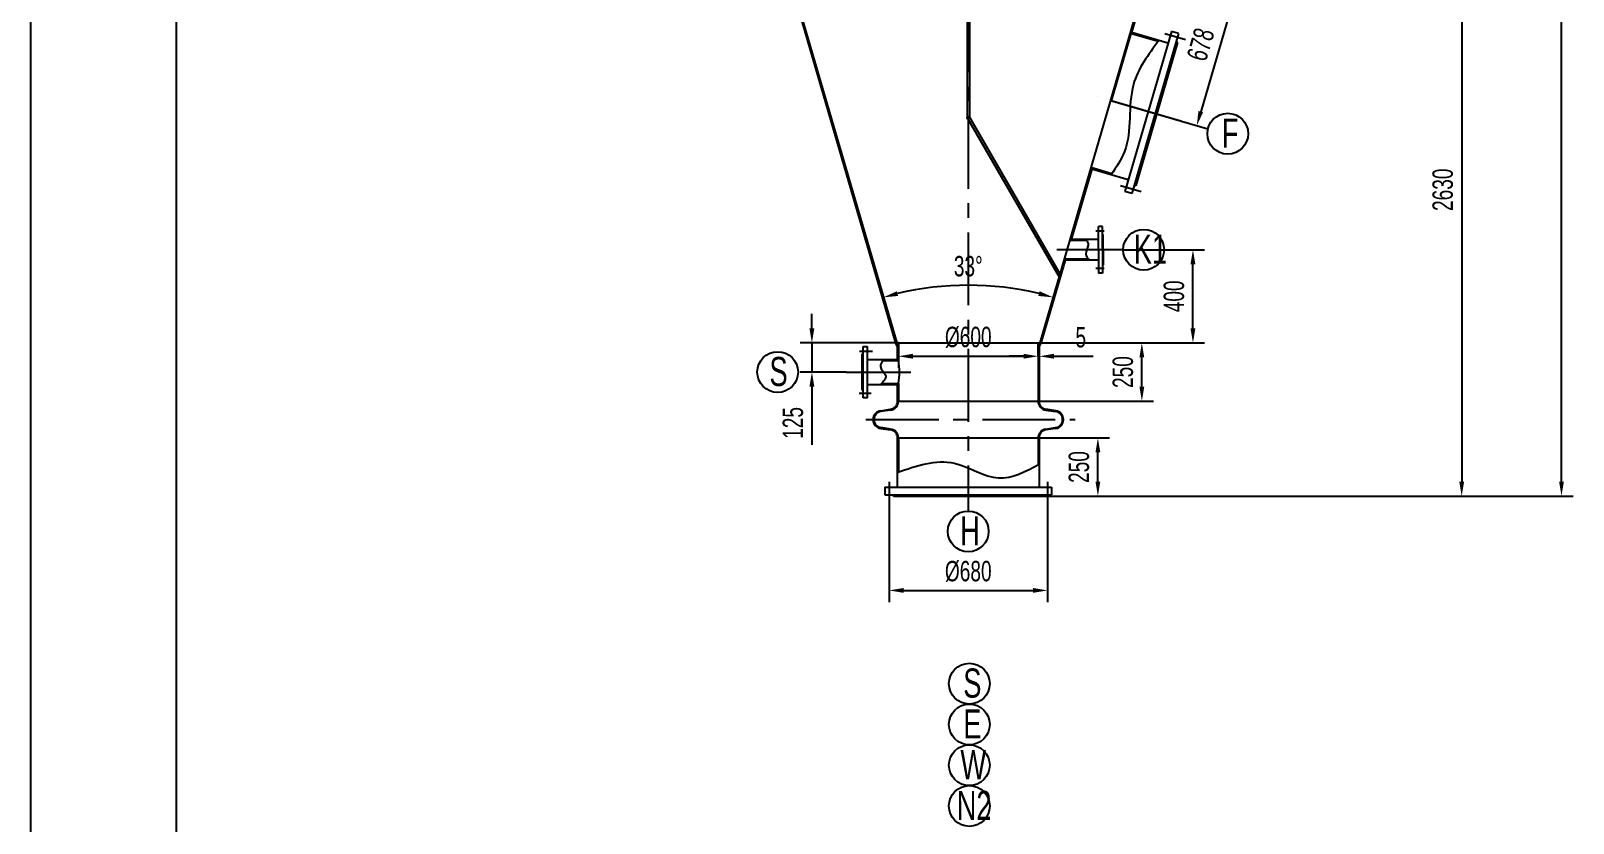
# Model space of a CAD drawing. Header units: millimetres. Extents: x -625 to 14225, y -250 to 20775.
# Drawn here: x -625 to 5993, y 4859 to 8259 of the extents above; entities that cross this region are included whole.
import ezdxf

# ---------------------------------------------------------------- set-up
doc = ezdxf.new("R2010")
doc.units = ezdxf.units.MM
doc.header["$LTSCALE"] = 250
doc.linetypes.add('ACAD_ISO04W100', pattern=[30.5, 24, -3, 0.5, -3])
doc.linetypes.add('CENTER', pattern=[2, 1.25, -0.25, 0.25, -0.25])
for name, color, linetype in [('1轮廓实线层', 7, 'Continuous'), ('2细线层', 4, 'Continuous'), ('3中心线层', 1, 'CENTER'), ('LAYER2', 3, 'ACAD_ISO04W100'), ('图框层', 7, 'Continuous')]:
    doc.layers.add(name, color=color, linetype=linetype)
doc.styles.add('TH_GBDIM', font='hztxt_e.shx', dxfattribs={"width": 0.7, "bigfont": 'hztxt.shx'})
doc.dimstyles.new('TH_GBDIM', dxfattribs={"dimscale": 25, "dimtxt": 3.5, "dimasz": 2.5, "dimexe": 2, "dimexo": 0, "dimgap": 1.5, "dimtad": 1, "dimdec": 1, "dimzin": 0, "dimdsep": 46, "dimtxsty": 'TH_GBDIM', "dimcen": 2.5, "dimclrd": 130, "dimclre": 130, "dimclrt": 3, "dimadec": 0, "dimazin": 0, "dimtfac": 0.714286, "dimtdec": 1, "dimtmove": 0, "dimatfit": 3, "dimfxl": 0, "dimtzin": 0, "dimlwd": -1, "dimlwe": -1, "dimarcsym": 0})

# ---------------------------------------------------------------- blocks, each defined once
blk = doc.blocks.new('*D39')
at = {"layer": '1轮廓实线层', "color": 130, "transparency": 16777216}
for p, q in [((3697.6, 6862.8), (3697.6, 6912.8)), ((3702.6, 6862.8), (3702.6, 6912.8)), ((3635.1, 6862.8), (3572.6, 6862.8)), ((3697.6, 6862.8), (3702.6, 6862.8)), ((3765.1, 6862.8), (3933.2, 6862.8))]:
    blk.add_line(p, q, dxfattribs=at)
for points in [[(3635.1, 6873.3), (3635.1, 6852.4), (3697.6, 6862.8)], [(3765.1, 6873.3), (3765.1, 6852.4), (3702.6, 6862.8)]]:
    blk.add_solid(points, dxfattribs=at)
at = {"layer": 'Defpoints', "color": 0, "transparency": 16777216}
for p in [(3697.6, 6862.8), (3702.6, 6862.8), (3702.6, 6862.8)]:
    blk.add_point(p, dxfattribs=at)
at = {"layer": '1轮廓实线层', "color": 3, "transparency": 16777216, "insert": (3880.4, 6944.1), "char_height": 87.5, "attachment_point": 5, "style": 'TH_GBDIM'}
blk.add_mtext('5', dxfattribs=at)
blk = doc.blocks.new('*D46')
at = {"layer": '1轮廓实线层', "color": 130, "transparency": 16777216}
for p, q in [((3097.6, 6870.6), (3097.6, 6812.8)), ((3160.1, 6862.8), (3635.1, 6862.8)), ((3697.6, 6870.6), (3697.6, 6812.8))]:
    blk.add_line(p, q, dxfattribs=at)
for points in [[(3160.1, 6873.3), (3160.1, 6852.4), (3097.6, 6862.8)], [(3635.1, 6873.3), (3635.1, 6852.4), (3697.6, 6862.8)]]:
    blk.add_solid(points, dxfattribs=at)
at = {"layer": 'Defpoints', "color": 0, "transparency": 16777216}
for p in [(3097.6, 6870.6), (3697.6, 6870.6), (3697.6, 6862.8)]:
    blk.add_point(p, dxfattribs=at)
at = {"layer": '1轮廓实线层', "color": 3, "transparency": 16777216, "insert": (3397.6, 6944.1), "char_height": 87.5, "attachment_point": 5, "style": 'TH_GBDIM'}
blk.add_mtext('%%c600', dxfattribs=at)
blk = doc.blocks.new('*D48')
at = {"layer": '1轮廓实线层', "color": 130, "transparency": 16777216}
for p, q in [((2726.6, 6982.5), (2726.6, 7045)), ((3097.6, 6920), (2676.6, 6920)), ((2726.6, 6920), (2726.6, 6795)), ((2874.3, 6795), (2676.6, 6795)), ((2726.6, 6732.5), (2726.6, 6483.4))]:
    blk.add_line(p, q, dxfattribs=at)
for points in [[(2716.2, 6982.5), (2737, 6982.5), (2726.6, 6920)], [(2716.2, 6732.5), (2737, 6732.5), (2726.6, 6795)]]:
    blk.add_solid(points, dxfattribs=at)
at = {"layer": 'Defpoints', "color": 0, "transparency": 16777216}
for p in [(3097.6, 6920), (2726.6, 6795), (2874.3, 6795)]:
    blk.add_point(p, dxfattribs=at)
at = {"layer": '1轮廓实线层', "color": 3, "transparency": 16777216, "insert": (2645.4, 6576.7), "char_height": 87.5, "attachment_point": 5, "rotation": 90, "style": 'TH_GBDIM'}
blk.add_mtext('125', dxfattribs=at)
blk = doc.blocks.new('*D49')
at = {"layer": '1轮廓实线层', "color": 130, "transparency": 16777216}
for p, q in [((4062.6, 7320), (4411.7, 7320)), ((4361.7, 6982.5), (4361.7, 7257.5)), ((3953.9, 6920), (4411.7, 6920))]:
    blk.add_line(p, q, dxfattribs=at)
for points in [[(4351.3, 7257.5), (4372.2, 7257.5), (4361.7, 7320)], [(4351.3, 6982.5), (4372.2, 6982.5), (4361.7, 6920)]]:
    blk.add_solid(points, dxfattribs=at)
at = {"layer": 'Defpoints', "color": 0, "transparency": 16777216}
for p in [(4062.6, 7320), (4361.7, 7320), (3953.9, 6920)]:
    blk.add_point(p, dxfattribs=at)
at = {"layer": '1轮廓实线层', "color": 3, "transparency": 16777216, "insert": (4280.5, 7120), "char_height": 87.5, "attachment_point": 5, "rotation": 90, "style": 'TH_GBDIM'}
blk.add_mtext('400', dxfattribs=at)
blk = doc.blocks.new('*D53')
at = {"layer": '1轮廓实线层', "color": 130, "transparency": 16777216}
for p, q in [((3702.6, 6512.5), (4003.9, 6512.5)), ((3953.9, 6325), (3953.9, 6450)), ((3717.6, 6262.5), (4003.9, 6262.5))]:
    blk.add_line(p, q, dxfattribs=at)
for points in [[(3943.5, 6450), (3964.3, 6450), (3953.9, 6512.5)], [(3943.5, 6325), (3964.3, 6325), (3953.9, 6262.5)]]:
    blk.add_solid(points, dxfattribs=at)
at = {"layer": 'Defpoints', "color": 0, "transparency": 16777216}
for p in [(3702.6, 6512.5), (3953.9, 6512.5), (3717.6, 6262.5)]:
    blk.add_point(p, dxfattribs=at)
at = {"layer": '1轮廓实线层', "color": 3, "transparency": 16777216, "insert": (3872.7, 6387.5), "char_height": 87.5, "attachment_point": 5, "rotation": 90, "style": 'TH_GBDIM'}
blk.add_mtext('250', dxfattribs=at)
blk = doc.blocks.new('*D54')
at = {"layer": '1轮廓实线层', "color": 130, "transparency": 16777216}
for p, q in [((3702.6, 6920), (4192.5, 6920)), ((4142.5, 6732.5), (4142.5, 6857.5)), ((3697.6, 6670), (4192.5, 6670))]:
    blk.add_line(p, q, dxfattribs=at)
for points in [[(4132.1, 6857.5), (4152.9, 6857.5), (4142.5, 6920)], [(4132.1, 6732.5), (4152.9, 6732.5), (4142.5, 6670)]]:
    blk.add_solid(points, dxfattribs=at)
at = {"layer": 'Defpoints', "color": 0, "transparency": 16777216}
for p in [(3702.6, 6920), (4142.5, 6920), (3697.6, 6670)]:
    blk.add_point(p, dxfattribs=at)
at = {"layer": '1轮廓实线层', "color": 3, "transparency": 16777216, "insert": (4061.3, 6795), "char_height": 87.5, "attachment_point": 5, "rotation": 90, "style": 'TH_GBDIM'}
blk.add_mtext('250', dxfattribs=at)
blk = doc.blocks.new('*D55')
at = {"layer": '1轮廓实线层', "color": 130, "transparency": 16777216}
for p, q in [((4197.6, 8611.4), (4615.8, 8489.5)), ((4550.3, 8443.4), (4395.5, 7912.5)), ((4007.8, 7960.4), (4426.1, 7838.5))]:
    blk.add_line(p, q, dxfattribs=at)
for points in [[(4540.3, 8446.4), (4560.3, 8440.5), (4567.8, 8503.4)], [(4385.5, 7915.5), (4405.5, 7909.6), (4378.1, 7852.5)]]:
    blk.add_solid(points, dxfattribs=at)
at = {"layer": 'Defpoints', "color": 0, "transparency": 16777216}
for p in [(4197.6, 8611.4), (4007.8, 7960.4), (4378.1, 7852.5)]:
    blk.add_point(p, dxfattribs=at)
at = {"layer": '1轮廓实线层', "color": 3, "transparency": 16777216, "insert": (4394.9, 8200.7), "char_height": 87.5, "attachment_point": 5, "rotation": 73.75, "style": 'TH_GBDIM'}
blk.add_mtext('678', dxfattribs=at)
blk = doc.blocks.new('*D56')
at = {"layer": '1轮廓实线层', "color": 130, "transparency": 16777216}
blk.add_arc((3397.6, 5866.7), 1301, 76.50283, 103.49717, dxfattribs=at)
for points in [[(3096.6, 7121.7), (3091.2, 7141.8), (3033.5, 7115.7)], [(3703.9, 7141.8), (3698.5, 7121.7), (3761.6, 7115.7)]]:
    blk.add_solid(points, dxfattribs=at)
at = {"layer": 'Defpoints', "color": 0, "transparency": 16777216}
for p in [(2597.6, 8611.4), (4197.6, 8611.4), (3520.4, 7161.8), (3090.6, 6920), (3704.6, 6920)]:
    blk.add_point(p, dxfattribs=at)
at = {"layer": '1轮廓实线层', "color": 3, "transparency": 16777216, "insert": (3397.6, 7248.9), "char_height": 87.5, "attachment_point": 5, "style": 'TH_GBDIM'}
blk.add_mtext('33%%D{}{}', dxfattribs=at)
blk = doc.blocks.new('*D57')
at = {"layer": '1轮廓实线层', "color": 130, "transparency": 16777216}
for p, q in [((3057.6, 6244.1), (3057.6, 5807.9)), ((3737.6, 6244.1), (3737.6, 5807.9)), ((3120.1, 5857.9), (3675.1, 5857.9))]:
    blk.add_line(p, q, dxfattribs=at)
for points in [[(3120.1, 5868.3), (3120.1, 5847.5), (3057.6, 5857.9)], [(3675.1, 5868.3), (3675.1, 5847.5), (3737.6, 5857.9)]]:
    blk.add_solid(points, dxfattribs=at)
at = {"layer": 'Defpoints', "color": 0, "transparency": 16777216}
for p in [(3057.6, 6244.1), (3737.6, 6244.1), (3737.6, 5857.9)]:
    blk.add_point(p, dxfattribs=at)
at = {"layer": '1轮廓实线层', "color": 3, "transparency": 16777216, "insert": (3397.6, 5939.1), "char_height": 87.5, "attachment_point": 5, "style": 'TH_GBDIM'}
blk.add_mtext('%%c680', dxfattribs=at)
blk = doc.blocks.new('*D89')
at = {"layer": '1轮廓实线层', "color": 130, "transparency": 16777216}
for p, q in [((5515.1, 8892.4), (5465.1, 8892.4)), ((5515.1, 8829.9), (5515.1, 6325)), ((4003.9, 6262.5), (5565.1, 6262.5))]:
    blk.add_line(p, q, dxfattribs=at)
for points in [[(5504.7, 8829.9), (5525.5, 8829.9), (5515.1, 8892.4)], [(5504.7, 6325), (5525.5, 6325), (5515.1, 6262.5)]]:
    blk.add_solid(points, dxfattribs=at)
at = {"layer": 'Defpoints', "color": 0, "transparency": 16777216}
for p in [(5515.1, 8892.4), (4003.9, 6262.5), (5515.1, 6262.5)]:
    blk.add_point(p, dxfattribs=at)
at = {"layer": '1轮廓实线层', "color": 3, "transparency": 16777216, "insert": (5433.9, 7577.4), "char_height": 87.5, "attachment_point": 5, "rotation": 90, "style": 'TH_GBDIM'}
blk.add_mtext('2630', dxfattribs=at)
blk = doc.blocks.new('*D90')
at = {"layer": '1轮廓实线层', "color": 130, "transparency": 16777216}
for p, q in [((3397.6, 19742.3), (5993.3, 19742.3)), ((5943.3, 6325), (5943.3, 19679.8)), ((5565.1, 6262.5), (5993.3, 6262.5))]:
    blk.add_line(p, q, dxfattribs=at)
for points in [[(5932.9, 19679.8), (5953.7, 19679.8), (5943.3, 19742.3)], [(5932.9, 6325), (5953.7, 6325), (5943.3, 6262.5)]]:
    blk.add_solid(points, dxfattribs=at)
at = {"layer": 'Defpoints', "color": 0, "transparency": 16777216}
for p in [(3397.6, 19742.3), (5943.3, 19742.3), (5565.1, 6262.5)]:
    blk.add_point(p, dxfattribs=at)
at = {"layer": '1轮廓实线层', "color": 3, "transparency": 16777216, "insert": (5862.1, 13002.4), "char_height": 87.5, "attachment_point": 5, "rotation": 90, "style": 'TH_GBDIM'}
blk.add_mtext('～13480', dxfattribs=at)

msp = doc.modelspace()

# ---------------------------------------------------------------- linework, layer by layer
for p, q in [((3392.551, 8889.361), (3392.551, 7889.361)), ((3402.551, 8889.361), (3402.551, 7889.361)), ((3402.551, 7889.361), (3392.551, 7889.361)), ((3402.551, 7889.361), (3395.23, 7882.04)), ((3395.23, 7882.04), (3787.126, 7203.257)), ((3402.551, 7889.361), (3791, 7216.547)), ((3974.351, 7419.954), (3956.351, 7419.954)), ((3956.351, 7319.954), (3956.351, 7419.954)), ((3974.351, 7319.954), (3974.351, 7419.954)), ((3907.041, 7359.954), (3832.799, 7359.954)), ((3956.351, 7364.454), (3834.111, 7364.454)), ((3976.351, 7385.954), (3974.351, 7385.954)), ((3976.351, 7319.954), (3976.351, 7385.954)), ((3956.351, 7319.954), (3956.351, 7219.954)), ((3974.351, 7319.954), (3974.351, 7219.954)), ((3976.351, 7319.954), (3976.351, 7253.954)), ((3956.351, 7275.454), (3808.17, 7275.454)), ((3913.73, 7279.954), (3809.481, 7279.954)), ((3974.351, 7219.954), (3956.351, 7219.954)), ((3976.351, 7253.954), (3974.351, 7253.954)), ((2947.051, 6904.954), (2964.551, 6904.954)), ((2947.051, 6684.954), (2947.051, 6904.954)), ((2964.551, 6684.954), (2964.551, 6904.954)), ((2942.551, 6716.954), (2942.551, 6872.954)), ((2942.551, 6872.954), (2947.051, 6872.954)), ((2942.551, 6716.954), (2947.051, 6716.954)), ((2964.551, 6684.954), (2947.051, 6684.954))]:
    msp.add_line(p, q)
msp.add_arc((3396.646, 7886.709), 4.879, 147.0742494, 253.1335693)
at = {"layer": '1轮廓实线层'}
for p, q in [((2592.343, 8611.361), (3085.751, 6918.555)), ((2597.551, 8611.361), (3090.551, 6919.954)), ((4197.551, 8611.361), (3704.551, 6919.954)), ((4146.067, 8416.861), (4097.975, 8251.863)), ((4269.154, 8256.653), (4069.076, 7570.218)), ((4212.076, 8213.398), (4091.776, 8248.462)), ((4254.463, 8206.251), (4093.175, 8253.262)), ((4299.876, 8247.699), (4099.798, 7561.263)), ((4295.142, 8210.018), (4116.052, 7595.586)), ((4299.876, 8247.699), (4269.154, 8256.653)), ((4295.142, 8210.018), (4289.382, 8211.697)), ((4295.142, 8210.018), (4291.061, 8217.457)), ((3927.279, 7666.233), (3839.319, 7364.454)), ((4083.767, 7620.62), (3922.479, 7667.632)), ((4013.666, 7646.261), (3923.878, 7672.432)), ((4099.798, 7561.263), (4069.076, 7570.218)), ((4116.052, 7595.586), (4108.613, 7591.505)), ((4116.052, 7595.586), (4110.292, 7597.265)), ((3813.378, 7275.454), (3709.351, 6918.555)), ((3791, 7216.547), (3782.34, 7211.547)), ((3090.551, 6919.954), (3085.751, 6918.555)), ((3085.751, 6918.555), (3092.551, 6903.076)), ((3090.551, 6919.954), (3092.551, 6919.954)), ((3090.551, 6919.954), (3702.551, 6919.954)), ((3092.551, 6919.954), (3092.551, 6848.954)), ((3097.551, 6919.954), (3097.551, 6843.954)), ((3697.551, 6919.954), (3697.551, 6669.954)), ((3702.551, 6919.954), (3702.551, 6669.954)), ((3704.551, 6919.954), (3702.551, 6919.954)), ((3709.351, 6918.555), (3702.551, 6906.777)), ((3704.551, 6919.954), (3709.351, 6918.555)), ((2964.551, 6848.954), (3097.551, 6848.954)), ((3033.358, 6843.954), (3097.551, 6843.954)), ((2964.551, 6740.954), (3097.551, 6740.954)), ((3025.678, 6745.954), (3097.551, 6745.954)), ((3092.551, 6740.954), (3092.551, 6669.954)), ((3097.551, 6745.954), (3097.551, 6669.954)), ((3022.103, 6629.317), (3064.004, 6635.307)), ((3064.499, 6631.842), (3022.598, 6625.852)), ((3092.551, 6669.954), (3702.551, 6669.954)), ((3730.603, 6631.842), (3772.504, 6625.852)), ((3772.999, 6629.317), (3731.098, 6635.307)), ((3022.103, 6553.092), (3064.004, 6547.102)), ((3064.499, 6550.567), (3022.598, 6556.557)), ((3730.603, 6550.567), (3772.504, 6556.557)), ((3772.999, 6553.092), (3731.098, 6547.102)), ((3092.551, 6512.454), (3092.551, 6300.454)), ((3092.551, 6512.454), (3702.551, 6512.454)), ((3097.551, 6512.454), (3097.551, 6366.062)), ((3697.551, 6512.454), (3697.551, 6397.635)), ((3702.551, 6512.454), (3702.551, 6300.454)), ((3040.051, 6300.454), (3755.051, 6300.454)), ((3040.051, 6300.454), (3040.051, 6268.454)), ((3755.051, 6300.454), (3755.051, 6268.454)), ((3040.051, 6268.454), (3755.051, 6268.454)), ((3077.551, 6262.454), (3071.551, 6268.454)), ((3077.551, 6268.454), (3077.551, 6262.454)), ((3077.551, 6262.454), (3717.551, 6262.454)), ((3717.551, 6268.454), (3717.551, 6262.454)), ((3717.551, 6262.454), (3723.551, 6268.454))]:
    msp.add_line(p, q, dxfattribs=at)
for centre, radius, start, end in [((2855.002, 6794.954), 247.449, 348.5787745, 11.4212255), ((3027.551, 6591.204), 38.5, 98.1351788, 261.8648212), ((3027.551, 6591.204), 35, 98.1351788, 261.8648212), ((3059.051, 6669.954), 35, 278.1351788, 0), ((3059.051, 6669.954), 38.5, 278.1351788, 0), ((3736.051, 6669.954), 38.5, 180, 261.8648212), ((3736.051, 6669.954), 35, 180, 261.8648212), ((3767.551, 6591.204), 35, 278.1351788, 81.8648212), ((3767.551, 6591.204), 38.5, 278.1351788, 81.8648212), ((3059.051, 6512.454), 35, 0, 81.8648212), ((3059.051, 6512.454), 38.5, 0, 81.8648212), ((3736.051, 6512.454), 38.5, 98.1351788, 180), ((3736.051, 6512.454), 35, 98.1351788, 180)]:
    msp.add_arc(centre, radius, start, end, dxfattribs=at)
at = {"layer": '2细线层'}
for p, q in [((-625, -250), (-625, 20775)), ((4012.627, 7959.048), (4097.975, 8251.863))]:
    msp.add_line(p, q, dxfattribs=at)
for centre in [(4511.088, 7817.885), (4150.109, 7319.954), (2579.724, 6794.954), (3397.551, 6111.178), (3402.31, 5457.707), (3402.31, 5282.707), (3402.31, 5107.707), (3402.31, 4932.707)]:
    msp.add_circle(centre, 87.5, dxfattribs=at)
for points in [[(4215.281, 8217.671), (4106.38, 8029.049), (4067.969, 7741.114), (4010.699, 7641.918)], [(3905.103, 7364.454), (3911.805, 7339.441), (3901.92, 7302.548), (3917.562, 7275.454)], [(3037.884, 6848.954), (3020.559, 6818.947), (3043.215, 6779.706), (3020.842, 6740.954)], [(3092.551, 6364.448), (3337.868, 6403.602), (3527.35, 6340.83), (3702.551, 6399.775)]]:
    msp.add_spline(points, degree=3, dxfattribs=at)
at = {"layer": '3中心线层'}
for p, q in [((3397.551, 19894.398), (3397.551, 6198.678)), ((4329.541, 8220.824), (4241.216, 8246.568)), ((4310.316, 7872.279), (3950.224, 7977.237)), ((4139.257, 7567.99), (4050.932, 7593.735)), ((4043.01, 7319.954), (3777.407, 7319.954)), ((4062.609, 7319.954), (3821.14, 7319.954)), ((2874.33, 6794.954), (3150.702, 6794.954)), ((2958.24, 6591.204), (3856.565, 6591.204)), ((3057.551, 6324.583), (3057.551, 6244.104)), ((3737.551, 6324.583), (3737.551, 6244.104))]:
    msp.add_line(p, q, dxfattribs=at)
at = {"layer": 'LAYER2'}
for p, q in [((3981.491, 7399.954), (3944.892, 7399.954)), ((3981.491, 7239.954), (3944.892, 7239.954)), ((2931.02, 6884.954), (2986.515, 6884.954)), ((2929.506, 6704.954), (2981.47, 6704.954))]:
    msp.add_line(p, q, dxfattribs=at)
at = {"layer": '图框层'}
msp.add_line((0, 0), (0, 20525), dxfattribs=at)

# ---------------------------------------------------------------- texts
at = {"layer": '2细线层', "style": 'TH_GBDIM', "width": 0.7}
for s, p in [('F', (4485.889, 7757.928)), ('K1', (4107.694, 7259.998)), ('S', (2544.61, 6734.998)), ('H', (3362.437, 6051.221)), ('S', (3376.284, 5397.75)), ('E', (3376.284, 5222.75)), ('W', (3363.952, 5047.75)), ('N2', (3347.874, 4872.75))]:
    msp.add_text(s, height=125, dxfattribs=at).set_placement(p)

# ---------------------------------------------------------------- dimensions: what is measured, and where the dimension line sits
at = {"layer": '1轮廓实线层'}
for base, p1, p2, text, picture, middle in [((5943.332, 19742.315), (5565.129, 6262.454), (3397.551, 19742.315), '～13480', '*D90', (5862.082, 13002.384)), ((5515.129, 6262.454), (5515.129, 8892.361), (4003.925, 6262.454), '2630', '*D89', (5433.879, 7577.408))]:
    dim = msp.add_linear_dim(base=base, p1=p1, p2=p2, angle=90, text=text, dimstyle='TH_GBDIM', override={"dimzin": 8}, dxfattribs=at)
    dim.commit()
    dim.dimension.update_dxf_attribs({"geometry": picture, "text_midpoint": middle})
dim = msp.add_angular_dim_2l(base=(3520.359, 7161.84), line1=((4197.551, 8611.361), (3704.551, 6919.954)), line2=((2597.551, 8611.361), (3090.551, 6919.954)), text='33%%D{}{}', dimstyle='TH_GBDIM', override={"dimgap": 1.5, "dimtad": 1, "dimjust": 0, "dimzin": 8, "dimse1": 0, "dimse2": 0, "dimsd1": 0, "dimsd2": 0, "dimadec": 1}, dxfattribs=at)
dim.commit()
dim.dimension.update_dxf_attribs({"geometry": '*D56', "text_midpoint": (3397.551, 7248.899)})
dim = msp.add_aligned_dim(p1=(4197.551, 8611.361), p2=(4007.827, 7960.447), distance=385.639, dimstyle='TH_GBDIM', override={"dimzin": 8}, dxfattribs=at)
dim.commit()
dim.dimension.update_dxf_attribs({"geometry": '*D55', "text_midpoint": (4394.917, 8200.727)})
for base, p1, p2, picture, middle in [((4361.749, 7319.954), (3953.925, 6919.954), (4062.609, 7319.954), '*D49', (4280.499, 7119.954)), ((2726.633, 6794.954), (3097.551, 6919.954), (2874.33, 6794.954), '*D48', (2645.383, 6576.673)), ((4142.527, 6919.954), (3697.551, 6669.954), (3702.551, 6919.954), '*D54', (4061.277, 6794.954)), ((3953.925, 6512.454), (3717.551, 6262.454), (3702.551, 6512.454), '*D53', (3872.675, 6387.454))]:
    dim = msp.add_linear_dim(base=base, p1=p1, p2=p2, angle=90, dimstyle='TH_GBDIM', override={"dimzin": 8}, dxfattribs=at)
    dim.commit()
    dim.dimension.update_dxf_attribs({"geometry": picture, "text_midpoint": middle})
for base, p1, p2, override, picture, middle in [((3697.551, 6862.841), (3097.551, 6870.604), (3697.551, 6870.604), {"dimzin": 8, "dimpost": '%%c<>'}, '*D46', (3397.551, 6944.091)), ((3702.551, 6862.841), (3697.551, 6862.841), (3702.551, 6862.841), {"dimzin": 8}, '*D39', (3880.363, 6944.091)), ((3737.551, 5857.896), (3057.551, 6244.104), (3737.551, 6244.104), {"dimzin": 8, "dimpost": '%%c<>'}, '*D57', (3397.551, 5939.146))]:
    dim = msp.add_linear_dim(base=base, p1=p1, p2=p2, dimstyle='TH_GBDIM', override=override, dxfattribs=at)
    dim.commit()
    dim.dimension.update_dxf_attribs({"geometry": picture, "text_midpoint": middle})

doc.saveas('drawing.dxf')
